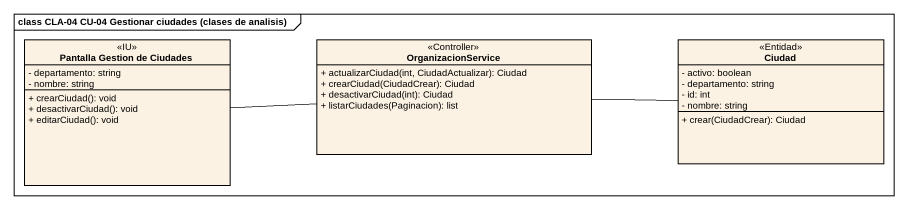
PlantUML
@startuml
mainframe class CLA-04 CU-04 Gestionar ciudades (clases de analisis)
hide circle
hide empty members
skinparam classAttributeIconSize 0
class "Pantalla Gestion de Ciudades" as Pantalla_Gestion_de_Ciudades <<IU>> {
  - departamento: string
  - nombre: string
  + crearCiudad(): void
  + desactivarCiudad(): void
  + editarCiudad(): void
}
class OrganizacionService <<Controller>> {
  + actualizarCiudad(int, CiudadActualizar): Ciudad
  + crearCiudad(CiudadCrear): Ciudad
  + desactivarCiudad(int): Ciudad
  + listarCiudades(Paginacion): list
}
class Ciudad <<Entidad>> {
  - activo: boolean
  - departamento: string
  - id: int
  - nombre: string
  + crear(CiudadCrear): Ciudad
}
Pantalla_Gestion_de_Ciudades -right- OrganizacionService
OrganizacionService -right- Ciudad
@enduml
